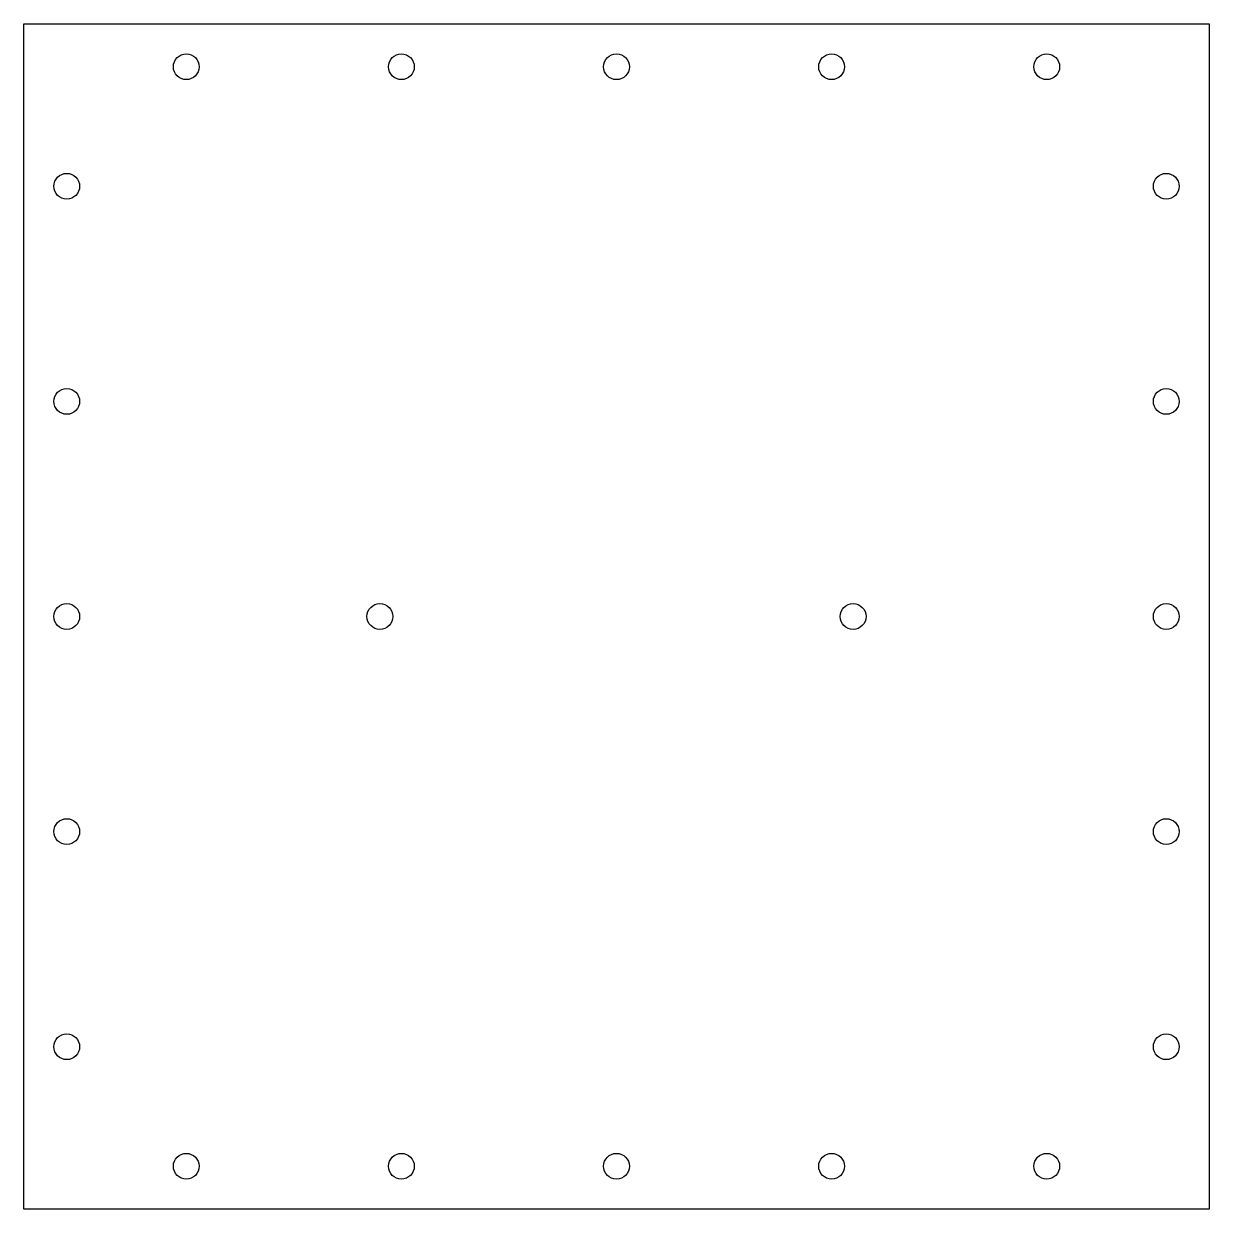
# Model space of a CAD drawing. Header units: millimetres. Extents: x -118 to 19, y -118 to 19.
import ezdxf

# ---------------------------------------------------------------- set-up
doc = ezdxf.new("R2010")
doc.units = ezdxf.units.MM
doc.layers.get('0').update_dxf_attribs({"linetype": 'CONTINUOUS'})

msp = doc.modelspace()

# ---------------------------------------------------------------- linework, layer by layer
msp.add_lwpolyline([(19.365, 19.365), (19.365, -118.425), (-118.425, -118.425), (-118.425, 19.365)], close=True)
for centre in [(-99.53, 14.365), (-74.53, 14.365), (-49.53, 14.365), (-24.53, 14.365), (0.47, 14.365), (-113.425, 0.47), (14.365, 0.47), (-113.425, -24.53), (14.365, -24.53), (-113.425, -49.53), (-77.03, -49.53), (-22.03, -49.53), (14.365, -49.53), (-113.425, -74.53), (14.365, -74.53), (-113.425, -99.53), (14.365, -99.53), (-99.53, -113.425), (-74.53, -113.425), (-49.53, -113.425), (-24.53, -113.425), (0.47, -113.425)]:
    msp.add_circle(centre, 1.5)

doc.saveas('drawing.dxf')
